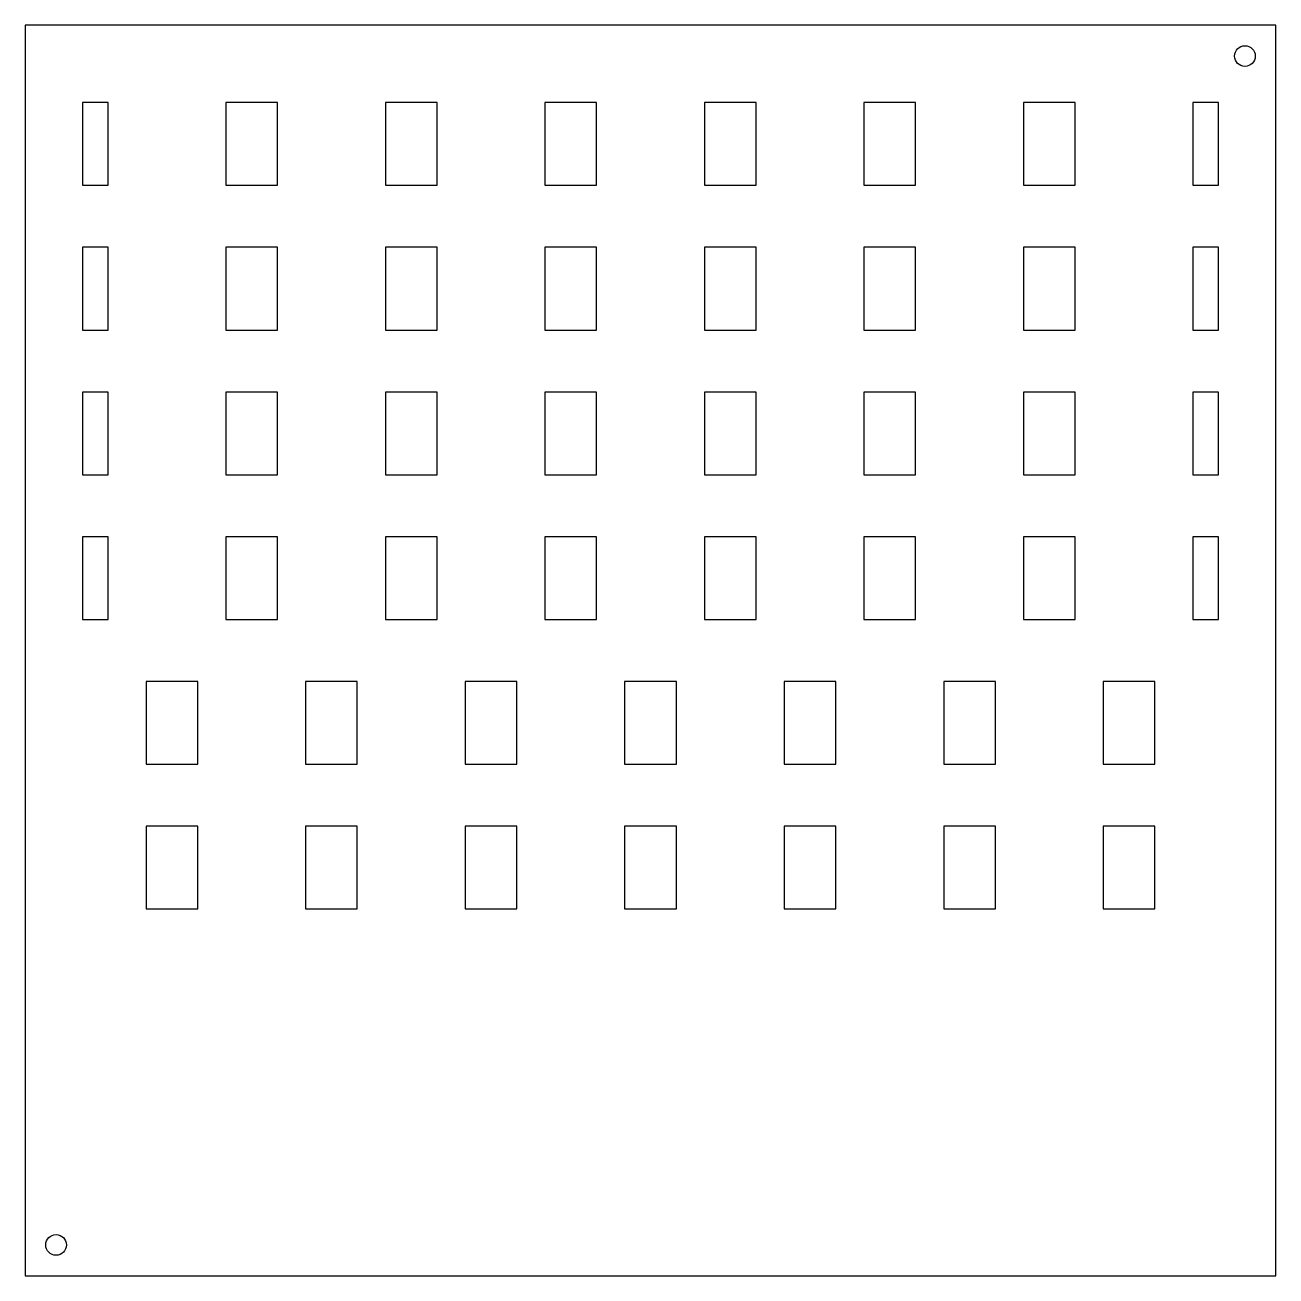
# Model space of a CAD drawing. Header units: metres. Extents: x -60 to 60, y -60 to 60.
import ezdxf

# ---------------------------------------------------------------- set-up
doc = ezdxf.new("R2010")
doc.units = ezdxf.units.M
for name, color, linetype in [('OUTLINE', 7, 'Continuous'), ('PIN', 1, 'Continuous'), ('WINDOW', 5, 'Continuous')]:
    doc.layers.add(name, color=color, linetype=linetype)

msp = doc.modelspace()

# ---------------------------------------------------------------- linework, layer by layer
at = {"layer": 'OUTLINE'}
msp.add_lwpolyline([(-60.5, -60.5), (60.5, -60.5), (60.5, 60.5), (-60.5, 60.5)], close=True, dxfattribs=at)
at = {"layer": 'PIN'}
for centre in [(57.5, 57.5), (-57.5, -57.5)]:
    msp.add_circle(centre, 1, dxfattribs=at)
at = {"layer": 'WINDOW'}
for points in [[(-54.95, 45), (-52.45, 45), (-52.45, 53), (-54.95, 53)], [(-41.0714, 45), (-36.0714, 45), (-36.0714, 53), (-41.0714, 53)], [(-25.6429, 45), (-20.6429, 45), (-20.6429, 53), (-25.6429, 53)], [(-10.2143, 45), (-5.2143, 45), (-5.2143, 53), (-10.2143, 53)], [(5.2143, 45), (10.2143, 45), (10.2143, 53), (5.2143, 53)], [(20.6429, 45), (25.6429, 45), (25.6429, 53), (20.6429, 53)], [(36.0714, 45), (41.0714, 45), (41.0714, 53), (36.0714, 53)], [(52.45, 45), (54.95, 45), (54.95, 53), (52.45, 53)], [(-54.95, 31), (-52.45, 31), (-52.45, 39), (-54.95, 39)], [(-41.0714, 31), (-36.0714, 31), (-36.0714, 39), (-41.0714, 39)], [(-25.6429, 31), (-20.6429, 31), (-20.6429, 39), (-25.6429, 39)], [(-10.2143, 31), (-5.2143, 31), (-5.2143, 39), (-10.2143, 39)], [(5.2143, 31), (10.2143, 31), (10.2143, 39), (5.2143, 39)], [(20.6429, 31), (25.6429, 31), (25.6429, 39), (20.6429, 39)], [(36.0714, 31), (41.0714, 31), (41.0714, 39), (36.0714, 39)], [(52.45, 31), (54.95, 31), (54.95, 39), (52.45, 39)], [(-54.95, 17), (-52.45, 17), (-52.45, 25), (-54.95, 25)], [(-41.0714, 17), (-36.0714, 17), (-36.0714, 25), (-41.0714, 25)], [(-25.6429, 17), (-20.6429, 17), (-20.6429, 25), (-25.6429, 25)], [(-10.2143, 17), (-5.2143, 17), (-5.2143, 25), (-10.2143, 25)], [(5.2143, 17), (10.2143, 17), (10.2143, 25), (5.2143, 25)], [(20.6429, 17), (25.6429, 17), (25.6429, 25), (20.6429, 25)], [(36.0714, 17), (41.0714, 17), (41.0714, 25), (36.0714, 25)], [(52.45, 17), (54.95, 17), (54.95, 25), (52.45, 25)], [(-54.95, 3), (-52.45, 3), (-52.45, 11), (-54.95, 11)], [(-41.0714, 3), (-36.0714, 3), (-36.0714, 11), (-41.0714, 11)], [(-25.6429, 3), (-20.6429, 3), (-20.6429, 11), (-25.6429, 11)], [(-10.2143, 3), (-5.2143, 3), (-5.2143, 11), (-10.2143, 11)], [(5.2143, 3), (10.2143, 3), (10.2143, 11), (5.2143, 11)], [(20.6429, 3), (25.6429, 3), (25.6429, 11), (20.6429, 11)], [(36.0714, 3), (41.0714, 3), (41.0714, 11), (36.0714, 11)], [(52.45, 3), (54.95, 3), (54.95, 11), (52.45, 11)], [(-48.7857, -11), (-43.7857, -11), (-43.7857, -3), (-48.7857, -3)], [(-33.3571, -11), (-28.3571, -11), (-28.3571, -3), (-33.3571, -3)], [(-17.9286, -11), (-12.9286, -11), (-12.9286, -3), (-17.9286, -3)], [(-2.5, -11), (2.5, -11), (2.5, -3), (-2.5, -3)], [(12.9286, -11), (17.9286, -11), (17.9286, -3), (12.9286, -3)], [(28.3571, -11), (33.3571, -11), (33.3571, -3), (28.3571, -3)], [(43.7857, -11), (48.7857, -11), (48.7857, -3), (43.7857, -3)], [(-48.7857, -25), (-43.7857, -25), (-43.7857, -17), (-48.7857, -17)], [(-33.3571, -25), (-28.3571, -25), (-28.3571, -17), (-33.3571, -17)], [(-17.9286, -25), (-12.9286, -25), (-12.9286, -17), (-17.9286, -17)], [(-2.5, -25), (2.5, -25), (2.5, -17), (-2.5, -17)], [(12.9286, -25), (17.9286, -25), (17.9286, -17), (12.9286, -17)], [(28.3571, -25), (33.3571, -25), (33.3571, -17), (28.3571, -17)], [(43.7857, -25), (48.7857, -25), (48.7857, -17), (43.7857, -17)]]:
    msp.add_lwpolyline(points, close=True, dxfattribs=at)

doc.saveas('drawing.dxf')
